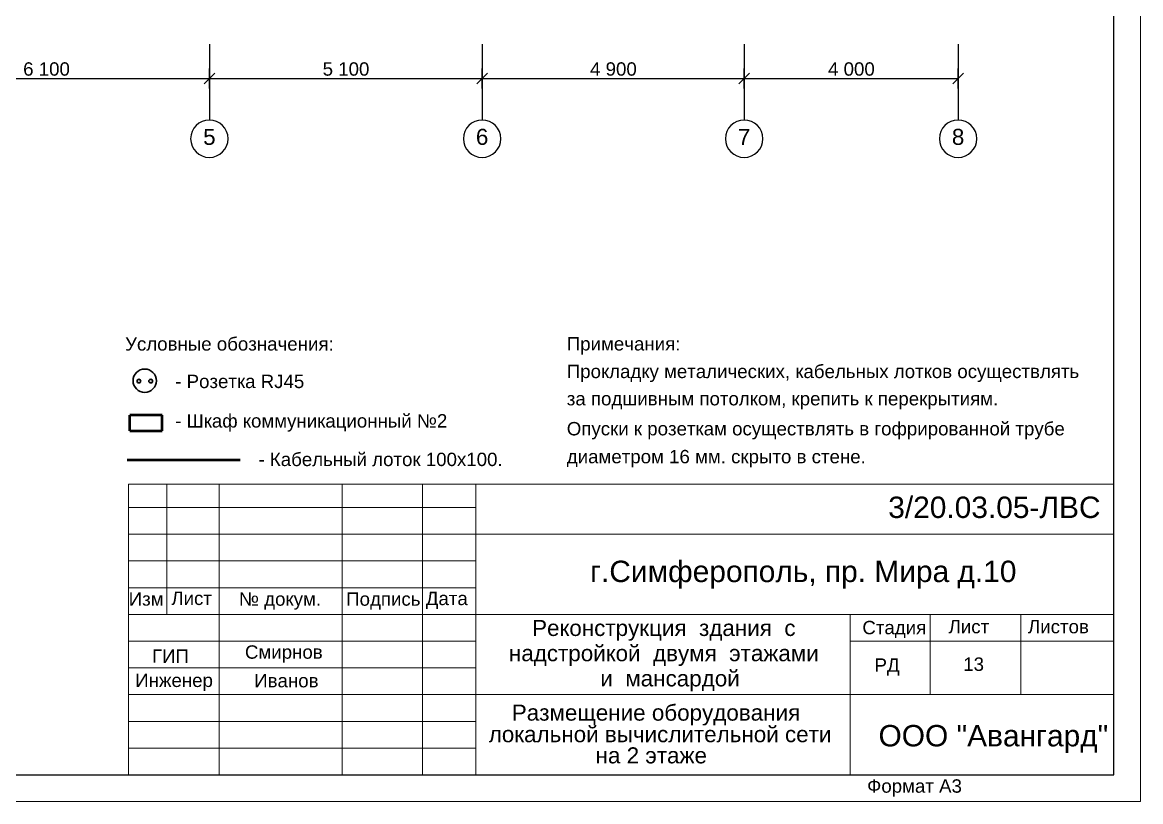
# Model space of a CAD drawing. Header units: millimetres. Extents: x 1293 to 2201, y 85 to 385.
# Drawn here: x 1991.9 to 2201, y 87.6 to 233.3 of the extents above; entities that cross this region are included whole.
import ezdxf
from ezdxf.enums import TextEntityAlignment as Align

# ---------------------------------------------------------------- set-up
doc = ezdxf.new("R2010")
doc.units = ezdxf.units.MM
doc.linetypes.add('DOUBLE_DASHED', pattern=[1093.611073, 529.166651, -211.666656, 141.111112, -211.666656])
for name, color, linetype in [('DIMENSIONS', 7, 'Continuous'), ('TEXT_BLOCKS', 7, 'Continuous'), ('ЛВС', 1, 'Continuous')]:
    doc.layers.add(name, color=color, linetype=linetype)
doc.styles.add('1', font='ARIAL.TTF')
doc.styles.get("Standard").update_dxf_attribs({"font": 'ARIAL.TTF', "height": 3})

# ---------------------------------------------------------------- blocks, each defined once
blk = doc.blocks.new('роз')
at = {"layer": 'ЛВС', "lineweight": 30}
h = blk.add_hatch(color=256, dxfattribs=at)
h.paths.add_polyline_path([(372144.46, -252846.29, 1), (372145.16, -252846.29, 1)])
h.paths.add_polyline_path([(372146.66, -252846.29, 1), (372147.36, -252846.29, 1)])
for centre, radius in [((372145.89, -252846.22), 2.18), ((372144.81, -252846.29), 0.347), ((372147.01, -252846.29), 0.347)]:
    blk.add_circle(centre, radius, dxfattribs=at)

msp = doc.modelspace()

# ---------------------------------------------------------------- linework, layer by layer
at = {"linetype": 'Continuous', "lineweight": 20}
for p, q in [((2201.03, 87.57), (2200.97, 384.57)), ((2011.75, 92.57), (2011.75, 146.94)), ((2196.03, 146.94), (2011.75, 146.94)), ((2018.93, 146.94), (2018.93, 122.57)), ((2028.75, 92.57), (2028.75, 146.94)), ((2051.75, 92.57), (2051.75, 146.94)), ((2066.75, 92.57), (2066.75, 146.94)), ((2076.75, 92.57), (2076.75, 146.94)), ((2011.75, 142.57), (2076.75, 142.57)), ((2011.75, 137.57), (2076.75, 137.57)), ((2196.03, 137.55), (2076.75, 137.55)), ((2011.75, 132.57), (2076.75, 132.57)), ((2011.75, 127.57), (2076.75, 127.57)), ((2011.75, 122.57), (2076.75, 122.57)), ((2076.75, 122.57), (2196.03, 122.57)), ((2146.75, 92.57), (2146.75, 122.57)), ((2196.03, 122.57), (2146.75, 122.57)), ((2161.65, 122.57), (2161.65, 107.57)), ((2178.65, 122.57), (2178.65, 107.57)), ((2011.75, 117.57), (2076.75, 117.57)), ((2196.03, 117.57), (2146.75, 117.57)), ((2011.75, 112.57), (2076.75, 112.57)), ((2196.03, 107.57), (2011.75, 107.57)), ((2011.75, 107.57), (2076.75, 107.57)), ((2011.75, 102.57), (2076.75, 102.57)), ((2011.75, 97.57), (2076.75, 97.57)), ((2201.03, 87.57), (1781.03, 87.57))]:
    msp.add_line(p, q, dxfattribs=at)
for p, q in [((2196.03, 92.57), (2196.03, 379.57)), ((1801.03, 92.57), (2196.03, 92.57))]:
    msp.add_line(p, q)
at = {"layer": 'DIMENSIONS', "linetype": 'DOUBLE_DASHED'}
for p, q in [((2026.9, 229.22), (2026.9, 215.01)), ((2077.9, 229.22), (2077.9, 215.01)), ((2126.9, 229.22), (2126.9, 215.01)), ((2166.9, 229.22), (2166.9, 215.01))]:
    msp.add_line(p, q, dxfattribs=at)
at = {"layer": 'DIMENSIONS', "linetype": 'Continuous'}
for p, q in [((2027.9, 223.8), (2025.9, 221.8)), ((2026.9, 220.92), (2026.9, 224.67)), ((2078.9, 223.8), (2076.9, 221.8)), ((2077.9, 220.92), (2077.9, 224.67)), ((2127.9, 223.8), (2125.9, 221.8)), ((2126.9, 220.92), (2126.9, 224.67)), ((2167.9, 223.8), (2165.9, 221.8)), ((2166.9, 220.92), (2166.9, 224.67)), ((1965.9, 222.8), (2026.9, 222.8)), ((2026.9, 222.8), (2077.9, 222.8)), ((2077.9, 222.8), (2126.9, 222.8)), ((2126.9, 222.8), (2166.9, 222.8))]:
    msp.add_line(p, q, dxfattribs=at)
for centre, start, end in [((2026.9, 211.51), 0, 180), ((2077.9, 211.51), 0, 180), ((2126.9, 211.51), 0, 180), ((2166.9, 211.51), 0, 180), ((2026.9, 211.51), 180, 0), ((2077.9, 211.51), 180, 0), ((2126.9, 211.51), 180, 0), ((2166.9, 211.51), 180, 0)]:
    msp.add_arc(centre, 3.5, start, end, dxfattribs=at)
at = {"layer": 'ЛВС', "linetype": 'Continuous', "lineweight": 50}
for p, q in [((2018.07, 159.85), (2012.05, 159.85)), ((2012.05, 156.87), (2012.05, 159.85)), ((2018.07, 156.87), (2018.07, 159.85)), ((2012.05, 156.87), (2018.07, 156.87)), ((2011.54, 151.48), (2032.68, 151.48))]:
    msp.add_line(p, q, dxfattribs=at)

# ---------------------------------------------------------------- block references
at = {"layer": 'ЛВС', "lineweight": 30}
msp.add_blockref('роз', (-370131.08, 253012.49), dxfattribs=at)

# ---------------------------------------------------------------- texts
at = {"linetype": 'Continuous', "lineweight": 20, "style": '1'}
for s, p in [('Изм', (2011.82, 124.21)), ('Лист', (2019.79, 124.33)), ('№ докум.', (2032.43, 124.2)), ('Подпись', (2052.48, 124.2)), ('Дата', (2067.37, 124.31)), ('Стадия', (2149, 118.87)), ('Лист', (2165.12, 119.04)), ('Листов', (2179.97, 119.04)), ('ГИП', (2016.17, 113.52)), ('РД', (2151.27, 111.85)), ('13', (2167.86, 112.02)), ('Инженер', (2013.04, 109)), ('Формат А3', (2149.89, 89.24))]:
    msp.add_text(s, height=2.5, dxfattribs=at).set_placement(p)
for s, p in [('Смирнов', (2033.55, 114.29)), ('Иванов', (2035.28, 108.94))]:
    msp.add_text(s, height=2.5).set_placement(p)
at = {"style": '1'}
msp.add_text('ООО "Авангард"', height=4, dxfattribs=at).set_placement((2152.02, 97.9))
at = {"color": 7, "insert": (2098.09, 132.62), "char_height": 4, "width": 93.5975, "attachment_point": 1}
msp.add_mtext('г.Симферополь, пр. Мира д.10', dxfattribs=at)
at = {"layer": 'DIMENSIONS', "lineweight": 0, "style": '1'}
for s, p in [('6\xa0100', (1992.08, 223.3)), ('5\xa0100', (2048.08, 223.3)), ('4\xa0900', (2098.08, 223.3)), ('4\xa0000', (2142.58, 223.3))]:
    msp.add_text(s, height=2.5, dxfattribs=at).set_placement(p)
for s, p in [('5', (2026.9, 213.36)), ('6', (2077.9, 213.36)), ('7', (2126.9, 213.36)), ('8', (2166.9, 213.36))]:
    msp.add_text(s, height=3, dxfattribs=at).set_placement(p, align=Align.TOP_CENTER)
at = {"layer": 'TEXT_BLOCKS', "color": 7, "lineweight": 0, "style": '1'}
for s, height, p in [('Примечания:', 2.5, (2093.73, 171.92)), ('Прокладку металических, кабельных лотков осуществлять', 2.5, (2093.73, 166.76)), ('за подшивным потолком, крепить к перекрытиям.', 2.5, (2093.73, 161.66)), ('Опуски к розеткам осуществлять в гофрированной трубе', 2.5, (2093.73, 156.05)), ('диаметром 16 мм. скрыто в стене.', 2.5, (2093.73, 150.83)), ('3/20.03.05-ЛВС', 4, (2153.84, 140.6)), ('Размещение оборудования', 3, (2083.45, 102.71)), ('локальной вычислительной сети', 3, (2079.14, 98.68)), ('на 2 этаже', 3, (2099.12, 94.72))]:
    msp.add_text(s, height=height, dxfattribs=at).set_placement(p)
for s, p in [('Реконструкция  здания  с  ', (2113.04, 118.54)), ('надстройкой  двумя  этажами  ', (2113.04, 113.82)), ('и  мансардой', (2113.04, 109.11))]:
    msp.add_text(s, height=3, dxfattribs=at).set_placement(p, align=Align.CENTER)
at = {"layer": 'ЛВС', "color": 7, "lineweight": -3, "style": '1'}
for s, p in [('Условные обозначения:', (2011.14, 171.9)), ('- Розетка RJ45', (2020.51, 164.89)), ('- Шкаф коммуникационный №2', (2020.51, 157.51)), ('- Кабельный лоток 100х100.', (2036.08, 150.31))]:
    msp.add_text(s, height=2.5, dxfattribs=at).set_placement(p)

doc.saveas('drawing.dxf')
